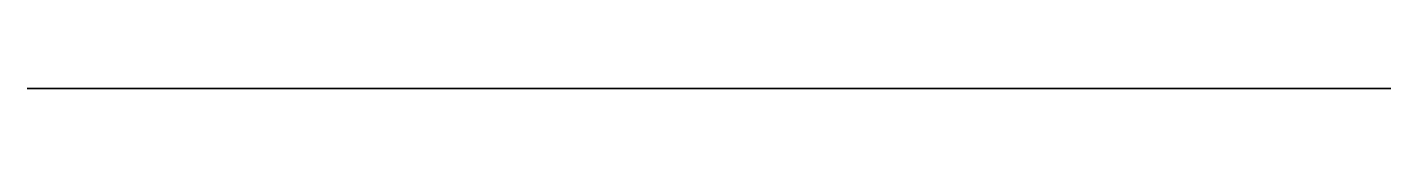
# Model space of a CAD drawing. Header units: millimetres. Extents: x 6.8 to 24.1, y 0 to 0.
import ezdxf

# ---------------------------------------------------------------- set-up
doc = ezdxf.new("R2010")
doc.units = ezdxf.units.MM
doc.layers.get('0').update_dxf_attribs({"color": 194, "true_color": 0x551cb1})

msp = doc.modelspace()

# ---------------------------------------------------------------- linework, layer by layer
at = {"color": 121, "true_color": 0xa6e5e5}
msp.add_polyline3d([(21.454, 0, -46.875), (23.857, 0, -45.047), (23.857, 0, -27.301), (19.949, 0, -23.416), (20.195, 0, -23.189), (20.432, 0, -22.955), (20.66, 0, -22.712), (20.88, 0, -22.462), (21.09, 0, -22.204), (21.291, 0, -21.94), (21.482, 0, -21.668), (21.664, 0, -21.39), (21.836, 0, -21.106), (21.998, 0, -20.816), (22.15, 0, -20.52), (22.291, 0, -20.219), (22.422, 0, -19.913), (22.543, 0, -19.603), (22.652, 0, -19.288), (22.75, 0, -18.968), (22.856, 0, -18.568), (22.944, 0, -18.162), (23.013, 0, -17.754), (23.064, 0, -17.342), (23.097, 0, -16.928), (23.11, 0, -16.514), (23.106, 0, -16.099), (23.082, 0, -15.686), (23.055, 0, -15.405), (23.018, 0, -15.127), (22.915, 0, -14.575), (22.774, 0, -14.031), (22.599, 0, -13.497), (22.391, 0, -12.973), (22.15, 0, -12.463), (21.88, 0, -11.966), (21.582, 0, -11.484), (20.266, 0, -9.604), (19.619, 0, -8.658), (19.314, 0, -8.174), (19.028, 0, -7.681), (18.813, 0, -7.277), (18.616, 0, -6.868), (18.438, 0, -6.454), (18.28, 0, -6.035), (18.147, 0, -5.611), (18.039, 0, -5.181), (17.959, 0, -4.747), (17.931, 0, -4.528), (17.91, 0, -4.307), (17.898, 0, -4.071), (17.896, 0, -3.835), (17.905, 0, -3.601), (17.924, 0, -3.367), (17.951, 0, -3.134), (17.987, 0, -2.902), (18.081, 0, -2.439), (18.201, 0, -1.978), (18.341, 0, -1.518), (18.662, 0, -0.598), (19.321, 0, 1.26), (19.459, 0, 1.732), (19.576, 0, 2.21), (19.667, 0, 2.692), (19.701, 0, 2.936), (19.726, 0, 3.181), (19.743, 0, 3.443), (19.748, 0, 3.705), (19.742, 0, 3.965), (19.725, 0, 4.225), (19.696, 0, 4.482), (19.655, 0, 4.737), (19.603, 0, 4.989), (19.539, 0, 5.237), (19.464, 0, 5.482), (19.377, 0, 5.722), (19.277, 0, 5.957), (19.167, 0, 6.186), (19.044, 0, 6.41), (18.909, 0, 6.628), (18.762, 0, 6.838), (18.604, 0, 7.041), (18.478, 0, 7.188), (18.346, 0, 7.33), (18.21, 0, 7.466), (18.069, 0, 7.598), (17.923, 0, 7.725), (17.773, 0, 7.846), (17.618, 0, 7.961), (17.459, 0, 8.071), (17.297, 0, 8.175), (17.131, 0, 8.274), (16.962, 0, 8.366), (16.789, 0, 8.453), (16.613, 0, 8.533), (16.435, 0, 8.607), (16.253, 0, 8.674), (16.07, 0, 8.735), (16.052, 0, 9.279), (16, 0, 9.819), (15.913, 0, 10.353), (15.791, 0, 10.88), (15.636, 0, 11.398), (15.448, 0, 11.906), (15.226, 0, 12.401), (14.972, 0, 12.882), (14.688, 0, 13.346), (14.375, 0, 13.789), (14.035, 0, 14.21), (13.668, 0, 14.608), (13.277, 0, 14.982), (12.862, 0, 15.329), (12.424, 0, 15.65), (11.966, 0, 15.942), (11.604, 0, 16.145), (11.234, 0, 16.329), (10.856, 0, 16.494), (10.471, 0, 16.64), (10.079, 0, 16.767), (9.682, 0, 16.874), (9.28, 0, 16.962), (8.873, 0, 17.03), (8.616, 0, 17.061), (8.358, 0, 17.084), (7.838, 0, 17.107), (6.796, 0, 17.112), (6.791, 0, -12.128), (8.292, 0, -13.477), (8.292, 0, -82.257), (6.791, 0, -83.869), (6.791, 0, -112.729), (23.817, 0, -112.729), (23.817, 0, -57.081), (21.454, 0, -55.352), (21.65, 0, -55.25), (21.841, 0, -55.139), (22.026, 0, -55.02), (22.204, 0, -54.893), (22.376, 0, -54.758), (22.541, 0, -54.615), (22.7, 0, -54.465), (22.851, 0, -54.308), (22.995, 0, -54.144), (23.131, 0, -53.973), (23.259, 0, -53.797), (23.379, 0, -53.614), (23.491, 0, -53.425), (23.594, 0, -53.231), (23.688, 0, -53.032), (23.773, 0, -52.828), (23.849, 0, -52.62), (23.914, 0, -52.409), (23.97, 0, -52.196), (24.015, 0, -51.982), (24.05, 0, -51.766), (24.075, 0, -51.549), (24.091, 0, -51.332), (24.096, 0, -51.114), (24.091, 0, -50.896), (24.075, 0, -50.678), (24.05, 0, -50.461), (24.015, 0, -50.245), (23.97, 0, -50.031), (23.914, 0, -49.818), (23.849, 0, -49.607), (23.773, 0, -49.399), (23.688, 0, -49.195), (23.594, 0, -48.996), (23.491, 0, -48.802), (23.379, 0, -48.613), (23.259, 0, -48.43), (23.131, 0, -48.254), (22.995, 0, -48.083), (22.851, 0, -47.919), (22.7, 0, -47.762), (22.541, 0, -47.612), (22.376, 0, -47.469), (22.204, 0, -47.334), (22.026, 0, -47.207), (21.841, 0, -47.088), (21.65, 0, -46.977)], close=True, dxfattribs=at)

doc.saveas('drawing.dxf')
